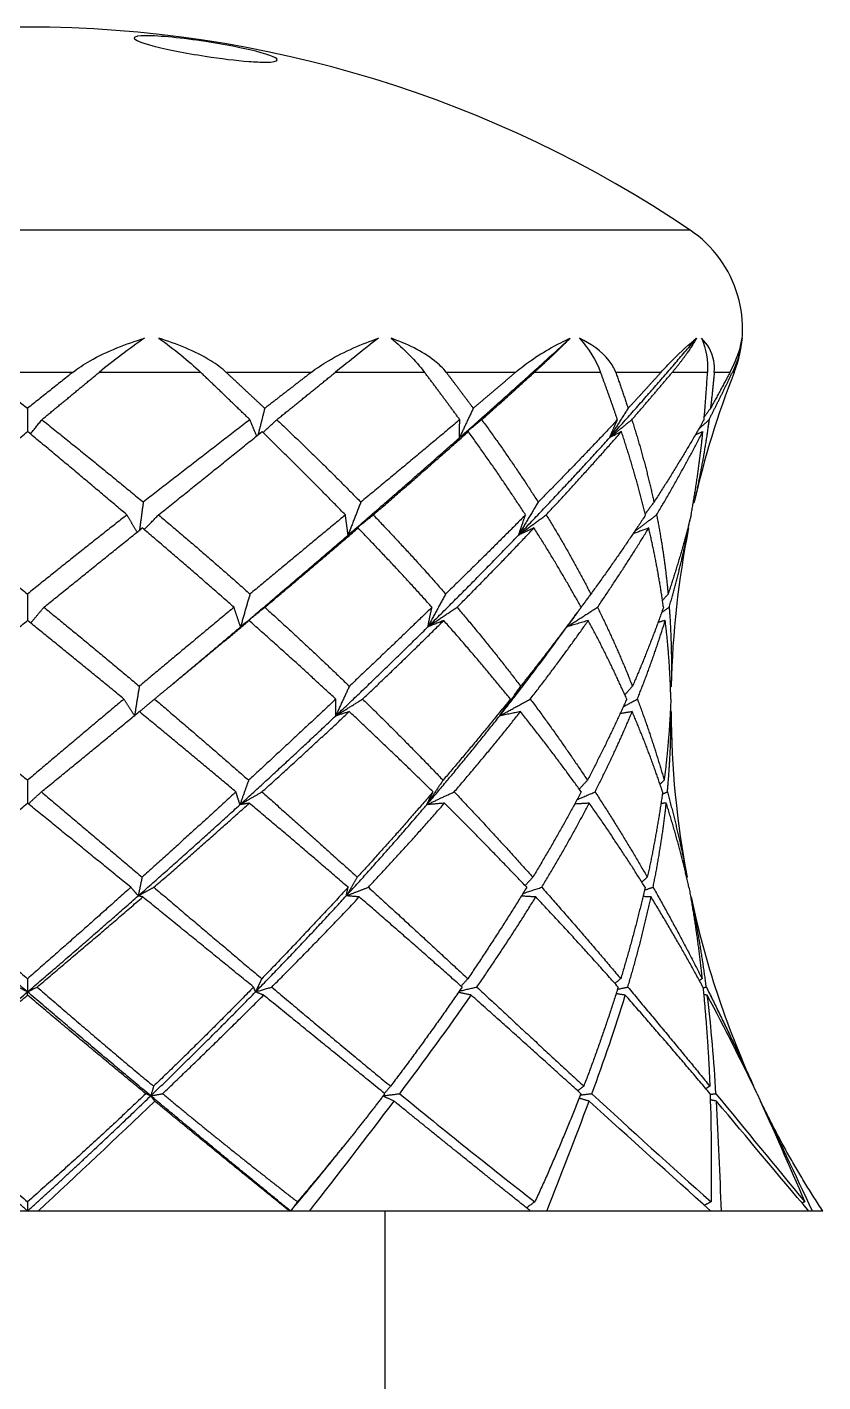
# Model space of a CAD drawing. Extents: x 20 to 191, y 30 to 285.
# Drawn here: x 54.4 to 87.8, y 86.5 to 143.3 of the extents above; entities that cross this region are included whole.
import ezdxf

# ---------------------------------------------------------------- set-up
doc = ezdxf.new("R2010")
doc.units = 0
doc.layers.add('View001', color=7, linetype='CONTINUOUS')

msp = doc.modelspace()

# ---------------------------------------------------------------- linework, layer by layer
at = {"layer": 'View001'}
for p, q in [((54.3792, 93.6911), (53.9309, 93.6911)), ((54.8275, 93.6911), (54.3792, 93.6911)), ((65.4224, 93.6911), (65.3713, 93.6911)), ((66.2139, 93.6911), (65.4224, 93.6911)), ((69.3792, 81.1911), (69.3792, 93.6911)), ((76.1728, 93.6911), (75.4859, 93.6911)), ((83.5031, 93.6911), (83.0548, 93.6911)), ((87.3206, 93.6911), (87.1649, 93.6911))]:
    msp.add_line(p, q, dxfattribs=at)
for start, end in [(90, 124.046), (55.9541, 90)]:
    msp.add_arc((54.3792, 93.6911), 49.6542, start, end, dxfattribs=at)
for points, degree, knots in [([(58.8592, 142.889), (58.8568, 142.814), (59.143, 142.696), (59.6351, 142.566), (60.1889, 142.418), (61.0024, 142.255), (61.8355, 142.126), (62.4834, 142.025), (63.1384, 141.946), (63.6644, 141.905), (63.9336, 141.885), (64.1625, 141.874), (64.3513, 141.874), (64.6824, 141.874), (64.8605, 141.908), (64.8592, 141.969)], 3, [0.500558, 0.500558, 0.500558, 0.500558, 0.61794, 0.61794, 0.61794, 0.750975, 0.750975, 0.750975, 0.854609, 0.854609, 0.854609, 0.907137, 0.907137, 0.907137, 1, 1, 1, 1]), ([(64.8592, 141.969), (64.8637, 142.063), (64.4184, 142.225), (63.702, 142.391), (63.1813, 142.513), (62.5223, 142.637), (61.8545, 142.739), (60.8793, 142.888), (59.9079, 142.983), (59.3671, 142.982), (59.0374, 142.982), (58.8581, 142.95), (58.8592, 142.889)], 3, [0, 0, 0, 0, 0.145486, 0.145486, 0.145486, 0.251967, 0.251967, 0.251967, 0.407132, 0.407132, 0.407132, 0.500558, 0.500558, 0.500558, 0.500558]), ([(82.1785, 134.834), (81.4815, 134.834), (79.4255, 134.834), (76.1136, 134.834), (71.7118, 134.834), (66.4409, 134.834), (60.5651, 134.834), (54.3792, 134.834), (48.1933, 134.834), (42.3176, 134.834), (37.0466, 134.834), (32.6449, 134.834), (29.3329, 134.834), (27.2769, 134.834), (26.5799, 134.834)], 1, [1.5708, 1.5708, 1.7952, 2.0196, 2.24399, 2.46839, 2.69279, 2.91719, 3.14159, 3.36599, 3.59039, 3.81479, 4.03919, 4.26359, 4.48799, 4.71239, 4.71239]), ([(84.0329, 128.863), (84.4349, 129.879), (84.4887, 131.028), (84.1833, 132.077), (83.8649, 133.193), (83.142, 134.187), (82.1785, 134.834)], 3, [0, 0, 0, 0, 0.485005, 0.485005, 0.485005, 1, 1, 1, 1]), ([(56.273, 128.863), (56.4979, 129.039), (56.7413, 129.201), (57.0032, 129.348), (57.7299, 129.757), (58.5176, 130.059), (59.2882, 130.3)], 3, [0, 0, 0, 0, 0.263819, 0.263819, 0.263819, 1, 1, 1, 1]), ([(62.7211, 128.863), (62.5283, 129.039), (62.3119, 129.201), (62.0717, 129.348), (61.4056, 129.757), (60.6443, 130.059), (59.8833, 130.3)], 3, [0, 0, 0, 0, 0.263819, 0.263819, 0.263819, 1, 1, 1, 1]), ([(66.2803, 128.863), (66.5102, 129.039), (66.7511, 129.201), (67.0031, 129.348), (67.7029, 129.757), (68.4219, 130.059), (69.1091, 130.3)], 3, [0, 0, 0, 0, 0.263819, 0.263819, 0.263819, 1, 1, 1, 1]), ([(71.9506, 128.863), (71.8133, 129.039), (71.6498, 129.201), (71.4603, 129.348), (70.9352, 129.757), (70.2921, 130.059), (69.6325, 130.3)], 3, [0, 0, 0, 0, 0.263819, 0.263819, 0.263819, 1, 1, 1, 1]), ([(74.8521, 128.863), (75.0593, 129.039), (75.2687, 129.201), (75.4804, 129.348), (76.0688, 129.757), (76.6325, 130.059), (77.1534, 130.3)], 3, [0, 0, 0, 0, 0.263819, 0.263819, 0.263819, 1, 1, 1, 1]), ([(79.0607, 128.863), (78.9954, 129.039), (78.9047, 129.201), (78.7886, 129.348), (78.4679, 129.757), (78.0206, 130.059), (77.5419, 130.3)], 3, [0, 0, 0, 0, 0.263819, 0.263819, 0.263819, 1, 1, 1, 1]), ([(80.9545, 128.863), (81.114, 129.039), (81.2667, 129.201), (81.4126, 129.348), (81.8186, 129.757), (82.159, 130.059), (82.4508, 130.3)], 3, [0, 0, 0, 0, 0.263819, 0.263819, 0.263819, 1, 1, 1, 1]), ([(83.1939, 128.863), (83.2084, 129.039), (83.2014, 129.201), (83.1729, 129.348), (83.0952, 129.757), (82.8976, 130.059), (82.6575, 130.3)], 3, [0, 0, 0, 0, 0.263819, 0.263819, 0.263819, 1, 1, 1, 1]), ([(75.4859, 93.6911), (75.1857, 93.6911), (74.8854, 93.6911), (74.5798, 93.6911), (74.2741, 93.6911), (73.9632, 93.6911), (73.6522, 93.6911), (73.3362, 93.6911), (73.0201, 93.6911), (72.6991, 93.6911), (72.3782, 93.6911), (72.0524, 93.6911), (71.7267, 93.6911), (71.3963, 93.6911), (71.066, 93.6911), (70.7312, 93.6911), (70.3964, 93.6911), (70.0574, 93.6911), (69.7184, 93.6911), (69.3754, 93.6911), (69.0323, 93.6911), (68.3405, 93.6911), (67.6371, 93.6911), (66.9307, 93.6911), (66.2139, 93.6911)], 2, [2.45689, 2.45689, 2.45689, 2.47991, 2.47991, 2.50292, 2.50292, 2.52594, 2.52594, 2.54895, 2.54895, 2.57197, 2.57197, 2.59498, 2.59498, 2.61799, 2.61799, 2.64101, 2.64101, 2.66402, 2.66402, 2.68704, 2.68704, 2.73307, 2.73307, 2.77909, 2.77909, 2.77909]), ([(83.0548, 93.6911), (82.6543, 93.6911), (82.2388, 93.6911), (81.8086, 93.6911), (81.3638, 93.6911), (80.9048, 93.6911), (80.4317, 93.6911), (79.9448, 93.6911), (79.4444, 93.6911), (78.9307, 93.6911), (78.404, 93.6911), (77.8645, 93.6911), (77.3127, 93.6911), (76.7486, 93.6911), (76.1728, 93.6911)], 1, [2.10783, 2.10783, 2.13084, 2.15386, 2.17687, 2.19989, 2.2229, 2.24591, 2.26893, 2.29194, 2.31496, 2.33797, 2.36099, 2.384, 2.40701, 2.43003, 2.43003]), ([(87.1649, 93.6911), (87.0127, 93.6911), (86.8432, 93.6911), (86.6566, 93.6911), (86.4528, 93.6911), (86.232, 93.6911), (85.9944, 93.6911), (85.7401, 93.6911), (85.4691, 93.6911), (85.1816, 93.6911), (84.8779, 93.6911), (84.558, 93.6911), (84.2221, 93.6911), (83.8704, 93.6911), (83.5031, 93.6911)], 1, [1.75876, 1.75876, 1.78178, 1.80479, 1.82781, 1.85082, 1.87383, 1.89685, 1.91986, 1.94288, 1.96589, 1.9889, 2.01192, 2.03493, 2.05795, 2.08096, 2.08096])]:
    msp.add_open_spline(points, degree=degree, knots=knots, dxfattribs=at)
for points, degree in [([(59.2882, 130.3), (58.6387, 129.847), (57.99, 129.364), (57.3817, 128.863)], 3), ([(59.8833, 130.3), (60.5181, 129.847), (61.1227, 129.364), (61.6479, 128.863)], 3), ([(69.1091, 130.3), (68.5233, 129.847), (67.9087, 129.364), (67.2906, 128.863)], 3), ([(69.6325, 130.3), (70.176, 129.847), (70.6635, 129.364), (71.0423, 128.863)], 3), ([(72.5062, 126.126), (74.8655, 128.212), (77.1534, 130.3)], 2), ([(77.1534, 130.3), (76.4741, 129.617), (75.6423, 128.863)], 2), ([(77.5419, 130.3), (77.9286, 129.847), (78.2403, 129.364), (78.4269, 128.863)], 3), ([(78.8017, 126.126), (80.6914, 128.212), (82.4508, 130.3)], 2), ([(82.4508, 130.3), (82.0593, 129.617), (81.4293, 128.863)], 2), ([(82.34, 130.208), (82.3601, 130.225)], 1), ([(82.6575, 130.3), (82.8408, 129.847), (82.939, 129.364), (82.911, 128.863)], 3), ([(83.8516, 128.863), (84.2024, 129.534), (84.3232, 129.972), (84.3624, 130.3)], 3), ([(84.3624, 130.3), (84.3201, 129.847), (84.193, 129.364), (83.9537, 128.863)], 3), ([(52.4854, 128.863), (54.3792, 127.357)], 1), ([(56.273, 128.863), (52.4854, 128.863)], 1), ([(56.273, 128.863), (54.3792, 127.357)], 1), ([(54.9798, 126.879), (56.1773, 127.87), (57.3817, 128.863)], 2), ([(61.6479, 128.863), (59.5422, 128.863), (57.3817, 128.863)], 2), ([(63.7096, 126.879), (62.6877, 127.87), (61.6479, 128.863)], 2), ([(62.7211, 128.863), (63.5309, 128.108), (64.3314, 127.357)], 2), ([(66.2803, 128.863), (64.5419, 128.863), (62.7211, 128.863)], 2), ([(66.2803, 128.863), (65.309, 128.108), (64.3314, 127.357)], 2), ([(64.8383, 126.879), (66.067, 127.87), (67.2906, 128.863)], 2), ([(71.0423, 128.863), (69.2453, 128.863), (67.2906, 128.863)], 2), ([(72.5152, 126.879), (71.7922, 127.87), (71.0423, 128.863)], 2), ([(71.9506, 128.863), (72.5249, 128.108), (73.0832, 127.357)], 2), ([(74.8521, 128.863), (73.4788, 128.863), (71.9506, 128.863)], 2), ([(74.8521, 128.863), (73.9744, 128.108), (73.0832, 127.357)], 2), ([(73.4353, 126.879), (74.5469, 127.87), (75.6423, 128.863)], 2), ([(78.4269, 128.863), (77.1554, 128.863), (75.6423, 128.863)], 2), ([(79.1333, 126.879), (78.7963, 127.87), (78.4269, 128.863)], 2), ([(79.0607, 128.863), (79.3303, 128.108), (79.579, 127.357)], 2), ([(80.9545, 128.863), (80.112, 128.863), (79.0607, 128.863)], 2), ([(80.9545, 128.863), (80.2764, 128.108), (79.579, 127.357)], 2), ([(79.7339, 126.879), (80.5944, 127.87), (81.4293, 128.863)], 2), ([(82.911, 128.863), (82.3183, 128.863), (81.4293, 128.863)], 2), ([(84.0329, 128.863), (83.338, 127.094), (82.775, 125.274), (82.35, 123.422)], 3), ([(82.7657, 126.879), (82.8554, 127.87), (82.911, 128.863)], 2), ([(82.9743, 126.879), (83.4799, 127.87), (83.9537, 128.863)], 2), ([(83.1939, 128.863), (83.1261, 128.108), (83.0353, 127.357)], 2), ([(83.8516, 128.863), (83.4547, 128.108), (83.0353, 127.357)], 2), ([(83.8516, 128.863), (83.6415, 128.863), (83.1939, 128.863)], 2), ([(84.0329, 128.863), (84.0327, 128.863), (83.9537, 128.863)], 2), ([(54.3792, 127.357), (54.3792, 126.381)], 1), ([(64.3314, 127.357), (64.1912, 126.803), (64.054, 126.246)], 2), ([(73.0832, 127.357), (72.7913, 126.743), (72.5062, 126.126)], 2), ([(79.579, 127.357), (79.1858, 126.743), (78.8017, 126.126)], 2), ([(83.0353, 127.357), (82.7767, 127)], 1), ([(54.5018, 126.279), (54.9798, 126.879)], 1), ([(54.9798, 126.879), (57.1454, 125.157), (59.2363, 123.422)], 2), ([(63.7096, 126.879), (61.465, 125.157), (59.2363, 123.422)], 2), ([(63.9939, 126.198), (63.8491, 126.539), (63.7096, 126.879)], 2), ([(64.2593, 126.343), (64.8383, 126.879)], 1), ([(64.8383, 126.879), (66.6637, 125.157), (68.3646, 123.422)], 2), ([(72.5152, 126.879), (70.4623, 125.157), (68.3646, 123.422)], 2), ([(72.5062, 126.126), (72.5065, 126.503), (72.5152, 126.879)], 2), ([(72.5062, 126.126), (73.4353, 126.879)], 1), ([(73.4353, 126.879), (74.7004, 125.157), (75.8061, 123.422)], 2), ([(79.1333, 126.879), (77.5198, 125.157), (75.8061, 123.422)], 2), ([(78.8017, 126.126), (78.9629, 126.503), (79.1333, 126.879)], 2), ([(78.8017, 126.126), (79.265, 126.503), (79.7339, 126.879)], 2), ([(79.7339, 126.879), (80.286, 125.157), (80.6632, 123.422)], 2), ([(82.7657, 126.879), (81.7862, 125.157), (80.6632, 123.422)], 2), ([(82.9743, 126.879), (82.7468, 125.157), (82.35, 123.422)], 2), ([(82.5382, 126.482), (82.9743, 126.879)], 1), ([(82.9743, 126.879), (82.9506, 126.704)], 1), ([(50.2071, 122.887), (52.2718, 124.634), (54.3792, 126.381)], 2), ([(58.5513, 122.887), (56.4867, 124.634), (54.3792, 126.381)], 2), ([(59.8772, 122.887), (62.0531, 124.634), (64.2211, 126.381)], 2), ([(67.7181, 122.887), (66.0138, 124.634), (64.2211, 126.381)], 2), ([(68.8841, 122.887), (70.9088, 124.634), (72.8759, 126.381)], 2), ([(72.8759, 126.381), (72.5062, 126.126)], 1), ([(75.2761, 122.887), (74.1377, 124.634), (72.8759, 126.381)], 2), ([(76.1415, 122.887), (77.7709, 124.634), (79.2997, 126.381)], 2), ([(79.2997, 126.381), (78.8017, 126.126)], 1), ([(80.3136, 122.887), (79.8783, 124.634), (79.2997, 126.381)], 2), ([(80.7741, 122.887), (81.8115, 124.634), (82.7178, 126.381)], 2), ([(82.223, 122.887), (82.5434, 124.634), (82.7178, 126.381)], 2), ([(82.7178, 126.381), (82.3953, 126.236)], 1), ([(82.9489, 126.692), (82.9243, 126.516)], 1), ([(67.8288, 122.042), (70.1957, 124.083), (72.5062, 126.126)], 2), ([(74.9852, 122.042), (76.951, 124.083), (78.8017, 126.126)], 2), ([(59.2363, 123.422), (59.1556, 122.835), (59.0769, 122.243)], 2), ([(68.3646, 123.422), (68.0929, 122.735), (67.8288, 122.042)], 2), ([(75.8061, 123.422), (75.3897, 122.735), (74.9852, 122.042)], 2), ([(80.6632, 123.422), (80.3021, 122.933)], 1), ([(82.35, 123.422), (82.3095, 123.371)], 1), ([(50.2071, 122.887), (52.3145, 121.237), (54.3792, 119.569)], 2), ([(58.5513, 122.887), (56.4439, 121.237), (54.3792, 119.569)], 2), ([(58.978, 122.164), (58.7627, 122.527), (58.5513, 122.887)], 2), ([(59.2747, 122.272), (59.8772, 122.887)], 1), ([(59.8772, 122.887), (61.8441, 121.237), (63.7135, 119.569)], 2), ([(67.7181, 122.887), (65.7245, 121.237), (63.7135, 119.569)], 2), ([(67.8288, 122.042), (67.7692, 122.467), (67.7181, 122.887)], 2), ([(67.8288, 122.042), (68.3552, 122.467), (68.8841, 122.887)], 2), ([(68.8841, 122.887), (70.4734, 121.237), (71.9219, 119.569)], 2), ([(75.2761, 122.887), (73.6367, 121.237), (71.9219, 119.569)], 2), ([(74.9852, 122.042), (75.1253, 122.467), (75.2761, 122.887)], 2), ([(74.9852, 122.042), (75.5602, 122.467), (76.1415, 122.887)], 2), ([(76.1415, 122.887), (77.1615, 121.237), (78.0144, 119.569)], 2), ([(80.3136, 122.887), (79.2262, 121.237), (78.0144, 119.569)], 2), ([(79.8497, 122.19), (80.3087, 122.54), (80.7741, 122.887)], 2), ([(80.7741, 122.887), (81.1017, 121.237), (81.2561, 119.569)], 2), ([(82.223, 122.887), (81.8188, 121.237), (81.2561, 119.569)], 2), ([(82.223, 122.887), (82.0939, 122.375)], 1), ([(55.0659, 119.013), (57.1274, 120.678), (59.196, 122.339)], 2), ([(63.043, 119.013), (61.15, 120.678), (59.196, 122.339)], 2), ([(64.3336, 119.013), (66.3148, 120.678), (68.2486, 122.339)], 2), ([(68.2486, 122.339), (67.8288, 122.042)], 1), ([(71.3486, 119.013), (69.8522, 120.678), (68.2486, 122.339)], 2), ([(72.4006, 119.013), (74.0626, 120.678), (75.6283, 122.339)], 2), ([(75.6283, 122.339), (74.9852, 122.042)], 1), ([(77.6073, 119.013), (76.6882, 120.678), (75.6283, 122.339)], 2), ([(78.294, 119.013), (79.4364, 120.678), (80.4451, 122.339)], 2), ([(80.4451, 122.339), (79.7822, 122.09)], 1), ([(81.0644, 119.013), (80.8334, 120.678), (80.4451, 122.339)], 2), ([(81.3029, 119.013), (81.7878, 120.678), (82.1179, 122.339)], 2), ([(82.1179, 122.339), (81.6823, 120.153), (81.438, 117.93), (81.3886, 115.701)], 3), ([(82.1179, 122.339), (82.0814, 122.326)], 1), ([(63.3177, 118.191), (65.5932, 120.115), (67.8288, 122.042)], 2), ([(71.1781, 118.191), (73.1285, 120.115), (74.9852, 122.042)], 2), ([(54.3792, 119.569), (54.3792, 119.016), (54.3792, 118.458)], 2), ([(63.7135, 119.569), (63.5124, 118.884), (63.3177, 118.191)], 2), ([(71.9219, 119.569), (71.5441, 118.884), (71.1781, 118.191)], 2), ([(78.0144, 119.569), (77.6062, 119.015)], 1), ([(81.2561, 119.569), (81.0245, 119.294)], 1), ([(54.5118, 118.35), (54.7897, 118.684), (55.0659, 119.013)], 2), ([(55.0659, 119.013), (57.0946, 117.364), (59.0693, 115.701)], 2), ([(63.043, 119.013), (61.0573, 117.364), (59.0693, 115.701)], 2), ([(63.3177, 118.191), (63.1771, 118.605), (63.043, 119.013)], 2), ([(63.3177, 118.191), (63.8249, 118.605), (64.3336, 119.013)], 2), ([(64.3336, 119.013), (66.1605, 117.364), (67.8839, 115.701)], 2), ([(71.3486, 119.013), (69.6452, 117.364), (67.8839, 115.701)], 2), ([(71.1781, 118.191), (71.2586, 118.605), (71.3486, 119.013)], 2), ([(71.1781, 118.191), (71.7866, 118.605), (72.4006, 119.013)], 2), ([(72.4006, 119.013), (73.8054, 117.364), (75.0696, 115.701)], 2), ([(77.4606, 118.814), (76.312, 117.264), (75.0696, 115.701)], 2), ([(77.0123, 118.191), (77.6487, 118.605), (78.294, 119.013)], 2), ([(77.0123, 118.191), (77.2205, 118.487), (77.4345, 118.779)], 2), ([(77.4196, 118.758), (77.4059, 118.739)], 1), ([(77.4345, 118.779), (77.4606, 118.814)], 1), ([(77.6073, 119.013), (77.4606, 118.814)], 1), ([(78.294, 119.013), (79.1072, 117.364), (79.7598, 115.701)], 2), ([(81.0644, 119.013), (80.4834, 117.364), (79.7598, 115.701)], 2), ([(80.9881, 118.797), (81.3029, 119.013)], 1), ([(81.3029, 119.013), (81.3184, 118.798)], 1), ([(81.3029, 119.013), (81.4264, 117.364), (81.3886, 115.701)], 2), ([(50.3323, 115.163), (52.3443, 116.812), (54.3792, 118.458)], 2), ([(58.4261, 115.163), (56.4142, 116.812), (54.3792, 118.458)], 2), ([(60.3876, 115.725), (61.8591, 116.957), (63.3177, 118.191)], 2), ([(60.4574, 115.783), (62.0763, 117.121), (63.6719, 118.458)], 2), ([(63.6719, 118.458), (63.3177, 118.191)], 1), ([(67.3127, 115.163), (65.531, 116.812), (63.6719, 118.458)], 2), ([(67.3098, 114.457), (69.2839, 116.322), (71.1781, 118.191)], 2), ([(68.4391, 115.163), (70.185, 116.812), (71.8438, 118.458)], 2), ([(71.8438, 118.458), (71.1781, 118.191)], 1), ([(74.6393, 115.163), (73.3027, 116.812), (71.8438, 118.458)], 2), ([(74.1901, 114.457), (75.6623, 116.322), (77.0123, 118.191)], 2), ([(75.4754, 115.163), (76.7571, 116.812), (77.9092, 118.458)], 2), ([(77.4059, 118.739), (77.0123, 118.191)], 1), ([(77.0123, 118.191), (77.3711, 118.691)], 1), ([(77.9092, 118.458), (77.0123, 118.191)], 1), ([(77.3711, 118.691), (77.4059, 118.739)], 1), ([(79.5223, 115.163), (78.792, 116.812), (77.9092, 118.458)], 2), ([(79.9672, 115.163), (80.6301, 116.812), (81.1365, 118.458)], 2), ([(81.1365, 118.458), (80.8364, 118.38)], 1), ([(81.3726, 115.163), (81.3368, 116.812), (81.1365, 118.458)], 2), ([(81.3946, 116.912), (81.3957, 116.821)], 1), ([(59.0693, 115.701), (58.9696, 115.093), (58.8729, 114.476)], 2), ([(59.707, 115.163), (60.4574, 115.783)], 1), ([(67.8839, 115.701), (67.5924, 115.083), (67.3098, 114.457)], 2), ([(75.0696, 115.701), (74.623, 115.083), (74.1901, 114.457)], 2), ([(79.7598, 115.701), (79.4428, 115.342)], 1), ([(81.3886, 115.701), (81.3578, 115.669)], 1), ([(50.3323, 115.163), (52.3587, 113.466), (54.3792, 111.76)], 2), ([(58.4261, 115.163), (56.3997, 113.466), (54.3792, 111.76)], 2), ([(58.8631, 114.468), (58.643, 114.819), (58.4261, 115.163)], 2), ([(59.0745, 114.631), (59.3907, 114.899), (59.707, 115.163)], 2), ([(59.707, 115.163), (61.7111, 113.466), (63.6565, 111.76)], 2), ([(67.3127, 115.163), (65.5083, 113.466), (63.6565, 111.76)], 2), ([(67.3098, 114.457), (67.3081, 114.814), (67.3127, 115.163)], 2), ([(67.3098, 114.457), (67.8727, 114.814), (68.4391, 115.163)], 2), ([(68.4391, 115.163), (70.1791, 113.466), (71.8148, 111.76)], 2), ([(74.6393, 115.163), (73.2747, 113.466), (71.8148, 111.76)], 2), ([(74.1901, 114.457), (74.4103, 114.814), (74.6393, 115.163)], 2), ([(74.1901, 114.457), (74.8294, 114.814), (75.4754, 115.163)], 2), ([(75.4754, 115.163), (76.7414, 113.466), (77.8701, 111.76)], 2), ([(79.5223, 115.163), (78.7619, 113.466), (77.8701, 111.76)], 2), ([(79.3777, 114.842), (79.9672, 115.163)], 1), ([(79.9672, 115.163), (80.6066, 113.466), (81.0921, 111.76)], 2), ([(81.3726, 115.163), (81.3083, 113.466), (81.0921, 111.76)], 2), ([(54.959, 111.27), (57.0233, 112.954), (59.0678, 114.636)], 2), ([(63.1242, 111.27), (61.1154, 112.954), (59.0678, 114.636)], 2), ([(63.2934, 110.733), (65.3372, 112.593), (67.3098, 114.457)], 2), ([(64.2138, 111.27), (66.0847, 112.954), (67.8795, 114.636)], 2), ([(67.8795, 114.636), (67.3098, 114.457)], 1), ([(71.3942, 111.27), (69.6833, 112.954), (67.8795, 114.636)], 2), ([(71.1325, 110.733), (72.719, 112.593), (74.1901, 114.457)], 2), ([(72.2825, 111.27), (73.7342, 112.954), (75.0629, 114.636)], 2), ([(75.0629, 114.636), (74.1901, 114.457)], 1), ([(77.6119, 111.27), (76.4052, 112.954), (75.0629, 114.636)], 2), ([(78.1917, 111.27), (79.0493, 112.954), (79.7515, 114.636)], 2), ([(79.7515, 114.636), (79.2445, 114.552)], 1), ([(81.0275, 111.27), (80.4705, 112.954), (79.7515, 114.636)], 2), ([(81.2288, 111.27), (81.3887, 112.954), (81.3798, 114.636)], 2), ([(81.3798, 114.636), (81.349, 114.631)], 1), ([(81.3798, 114.636), (81.3928, 112.307), (81.6188, 109.979), (82.0542, 107.691)], 3), ([(54.3792, 111.76), (54.3792, 111.282), (54.3792, 110.797)], 2), ([(63.6565, 111.76), (63.4724, 111.25), (63.2934, 110.733)], 2), ([(71.8148, 111.76), (71.4689, 111.25), (71.1325, 110.733)], 2), ([(77.8701, 111.76), (77.5297, 111.385)], 1), ([(81.0921, 111.76), (80.9191, 111.593)], 1), ([(81.239, 111.38), (81.2531, 111.539)], 1), ([(81.2537, 111.545), (81.2543, 111.552)], 1), ([(54.4162, 110.767), (54.688, 111.022), (54.959, 111.27)], 2), ([(54.959, 111.27), (57.0754, 109.482), (59.1849, 107.691)], 2), ([(63.1242, 111.27), (61.1768, 109.482), (59.1849, 107.691)], 2), ([(63.2934, 110.733), (63.2072, 111.005), (63.1242, 111.27)], 2), ([(63.2934, 110.733), (63.7529, 111.005), (64.2138, 111.27)], 2), ([(64.2138, 111.27), (66.244, 109.482), (68.2167, 107.691)], 2), ([(71.3942, 111.27), (69.8508, 109.482), (68.2167, 107.691)], 2), ([(71.1325, 110.733), (71.2607, 111.005), (71.3942, 111.27)], 2), ([(71.1325, 110.733), (71.7056, 111.005), (72.2825, 111.27)], 2), ([(72.2825, 111.27), (73.9815, 109.482), (75.5795, 107.691)], 2), ([(77.6119, 111.27), (76.6586, 109.482), (75.5795, 107.691)], 2), ([(77.4382, 110.946), (78.1917, 111.27)], 1), ([(78.1917, 111.27), (79.3547, 109.482), (80.3852, 107.691)], 2), ([(81.0275, 111.27), (80.7792, 109.482), (80.3852, 107.691)], 2), ([(81.0141, 111.174), (81.2288, 111.27)], 1), ([(81.2288, 111.27), (81.7155, 109.482), (82.0542, 107.691)], 2), ([(50.0433, 107.27), (52.2141, 109.033), (54.3792, 110.797)], 2), ([(58.7151, 107.27), (56.5443, 109.033), (54.3792, 110.797)], 2), ([(59.0248, 106.912), (61.192, 108.82), (63.2934, 110.733)], 2), ([(59.6819, 107.27), (61.7165, 109.033), (63.6873, 110.797)], 2), ([(63.6873, 110.797), (63.2934, 110.733)], 1), ([(67.8308, 107.27), (65.7856, 109.033), (63.6873, 110.797)], 2), ([(67.7556, 106.912), (69.5013, 108.82), (71.1325, 110.733)], 2), ([(68.681, 107.27), (70.3339, 109.033), (71.8727, 110.797)], 2), ([(71.8727, 110.797), (71.1325, 110.733)], 1), ([(75.324, 107.27), (73.651, 109.033), (71.8727, 110.797)], 2), ([(75.955, 107.27), (77.027, 109.033), (77.9482, 110.797)], 2), ([(77.9482, 110.797), (77.3364, 110.758)], 1), ([(80.2909, 107.27), (79.1921, 109.033), (77.9482, 110.797)], 2), ([(80.6267, 107.27), (80.9883, 109.033), (81.1809, 110.797)], 2), ([(81.1809, 110.797), (80.9576, 110.785)], 1), ([(82.1325, 107.27), (81.7403, 109.033), (81.1809, 110.797)], 2), ([(59.1849, 107.691), (59.1039, 107.305), (59.0248, 106.912)], 2), ([(68.2167, 107.691), (67.9835, 107.305), (67.7556, 106.912)], 2), ([(75.5795, 107.691), (75.2574, 107.34)], 1), ([(80.3852, 107.691), (80.1548, 107.487)], 1), ([(82.0542, 107.691), (82.0391, 107.679)], 1), ([(82.0404, 107.673), (82.0391, 107.679)], 1), ([(54.3792, 102.883), (52.0252, 104.895), (49.7337, 106.912)], 2), ([(50.0433, 107.27), (52.1854, 105.349), (54.3792, 103.437)], 2), ([(58.7151, 107.27), (56.573, 105.349), (54.3792, 103.437)], 2), ([(54.3792, 102.883), (56.7332, 104.895), (59.0248, 106.912)], 2), ([(54.7837, 103.085), (57.0242, 104.973), (59.2139, 106.865)], 2), ([(59.0248, 106.912), (58.8694, 107.093), (58.7151, 107.27)], 2), ([(59.0248, 106.912), (59.3532, 107.093), (59.6819, 107.27)], 2), ([(59.2139, 106.865), (59.0248, 106.912)], 1), ([(63.8659, 103.085), (61.5425, 104.973), (59.2139, 106.865)], 2), ([(59.6819, 107.27), (61.9441, 105.349), (64.2088, 103.437)], 2), ([(63.9451, 102.883), (65.9097, 104.895), (67.7556, 106.912)], 2), ([(67.8308, 107.27), (66.0672, 105.349), (64.2088, 103.437)], 2), ([(64.6262, 103.085), (66.5135, 104.973), (68.3001, 106.865)], 2), ([(67.7556, 106.912), (67.792, 107.093), (67.8308, 107.27)], 2), ([(67.7556, 106.912), (68.2175, 107.093), (68.681, 107.27)], 2), ([(68.3001, 106.865), (67.7556, 106.912)], 1), ([(72.6129, 103.085), (70.4868, 104.973), (68.3001, 106.865)], 2), ([(68.681, 107.27), (70.7904, 105.349), (72.8528, 103.437)], 2), ([(75.324, 107.27), (74.1515, 105.349), (72.8528, 103.437)], 2), ([(73.2326, 103.085), (74.5392, 104.973), (75.7072, 106.865)], 2), ([(75.7072, 106.865), (75.0967, 106.899)], 1), ([(75.1647, 107.01), (75.955, 107.27)], 1), ([(79.1606, 103.085), (77.4883, 104.973), (75.7072, 106.865)], 2), ([(75.955, 107.27), (77.6572, 105.349), (79.2686, 103.437)], 2), ([(80.2909, 107.27), (79.8511, 105.349), (79.2686, 103.437)], 2), ([(79.5651, 103.085), (80.1333, 104.973), (80.5419, 106.865)], 2), ([(80.5419, 106.865), (80.2005, 106.88)], 1), ([(80.2644, 107.154), (80.6267, 107.27)], 1), ([(82.7194, 103.085), (81.7025, 104.973), (80.5419, 106.865)], 2), ([(80.6267, 107.27), (81.7164, 105.349), (82.6824, 103.437)], 2), ([(82.1325, 107.27), (82.1295, 107.283)], 1), ([(82.1325, 107.27), (82.4783, 105.349), (82.6824, 103.437)], 2), ([(82.221, 106.865), (82.2042, 106.865)], 1), ([(82.8598, 103.085), (82.6211, 104.973), (82.221, 106.865)], 2), ([(82.221, 106.865), (82.8028, 104.134), (83.6844, 101.467), (84.8451, 98.9278)], 3), ([(54.3792, 103.437), (54.3792, 103.162), (54.3792, 102.883)], 2), ([(64.2088, 103.437), (64.0758, 103.162), (63.9451, 102.883)], 2), ([(72.8528, 103.437), (72.57, 103.123)], 1), ([(79.2686, 103.437), (79.0254, 103.238)], 1), ([(82.6824, 103.437), (82.5717, 103.357)], 1), ([(49.2078, 98.5227), (51.8231, 100.699), (54.3792, 102.883)], 2), ([(54.3792, 102.883), (53.9747, 103.085)], 1), ([(54.3792, 102.883), (54.7837, 103.085)], 1), ([(54.3792, 102.745), (54.3792, 102.883)], 1), ([(59.5506, 98.5227), (56.9353, 100.699), (54.3792, 102.883)], 2), ([(54.7837, 103.085), (57.1891, 100.994), (59.6696, 98.9278)], 2), ([(59.5506, 98.5227), (61.8118, 100.699), (63.9451, 102.883)], 2), ([(63.8659, 103.085), (61.8236, 100.994), (59.6696, 98.9278)], 2), ([(63.9451, 102.883), (63.8659, 103.085)], 1), ([(63.9451, 102.883), (64.6262, 103.085)], 1), ([(64.2852, 102.745), (63.9451, 102.883)], 1), ([(64.6262, 103.085), (67.1045, 100.994), (69.6121, 98.9278)], 2), ([(72.6129, 103.085), (71.18, 100.994), (69.6121, 98.9278)], 2), ([(72.9964, 102.745), (72.4589, 102.861)], 1), ([(72.4966, 102.916), (73.2326, 103.085)], 1), ([(73.2326, 103.085), (75.4851, 100.994), (77.7174, 98.9278)], 2), ([(79.1606, 103.085), (78.51, 100.994), (77.7174, 98.9278)], 2), ([(79.1327, 102.995), (79.5651, 103.085)], 1), ([(79.5651, 103.085), (81.3199, 100.994), (83.0078, 98.9278)], 2), ([(82.7194, 103.085), (82.9294, 100.994), (83.0078, 98.9278)], 2), ([(82.7223, 103.056), (82.8598, 103.085)], 1), ([(82.8598, 103.085), (83.9053, 100.994), (84.8451, 98.9278)], 2), ([(49.4183, 98.6129), (51.9181, 100.675), (54.3792, 102.745)], 2), ([(59.3401, 98.6129), (56.8403, 100.675), (54.3792, 102.745)], 2), ([(60.0489, 98.6129), (62.2062, 100.675), (64.2852, 102.745)], 2), ([(69.3722, 98.6129), (66.8315, 100.675), (64.2852, 102.745)], 2), ([(69.9955, 98.6129), (71.0285, 99.9871), (72.0358, 101.365), (72.9964, 102.745)], 3), ([(77.596, 98.6129), (75.3208, 100.675), (72.9964, 102.745)], 2), ([(78.0587, 98.6129), (78.5642, 99.9871), (79.0403, 101.365), (79.4621, 102.745)], 3), ([(79.4621, 102.745), (79.0735, 102.807)], 1), ([(83.0195, 98.6129), (81.2843, 100.675), (79.4621, 102.745)], 2), ([(82.9024, 102.745), (82.7511, 102.766)], 1), ([(83.2657, 98.6129), (83.1828, 99.9871), (83.0704, 101.365), (82.9024, 102.745)], 3), ([(84.9886, 98.6129), (84.3272, 99.9871), (83.6399, 101.365), (82.9024, 102.745)], 3), ([(82.9966, 102.812), (83.1019, 102.6)], 1), ([(83.1703, 102.462), (83.3781, 102.038)], 1), ([(83.3781, 102.038), (83.4454, 101.9)], 1), ([(83.4454, 101.9), (83.7161, 101.34)], 1), ([(83.7162, 101.34), (83.8102, 101.144)], 1), ([(83.8103, 101.144), (84.0706, 100.599), (84.324, 100.056)], 2), ([(59.6696, 98.9278), (59.5506, 98.5227)], 1), ([(69.6121, 98.9278), (69.3561, 98.626)], 1), ([(77.7174, 98.9278), (77.4632, 98.733)], 1), ([(83.0078, 98.9278), (82.8411, 98.8241)], 1), ([(84.8451, 98.9278), (84.8384, 98.9239)], 1), ([(54.3792, 93.6911), (51.723, 96.1017), (49.2078, 98.5227)], 2), ([(49.4183, 98.6129), (51.8243, 96.3157), (54.3792, 94.0808)], 2), ([(59.3401, 98.6129), (56.9341, 96.3157), (54.3792, 94.0808)], 2), ([(54.3792, 93.6911), (57.0354, 96.1017), (59.5506, 98.5227)], 2), ([(54.8275, 93.6911), (56.466, 95.2181), (58.1048, 96.7565), (59.7206, 98.2992)], 3), ([(59.5506, 98.5227), (59.3401, 98.6129)], 1), ([(59.5506, 98.5227), (60.0489, 98.6129)], 1), ([(59.7206, 98.2992), (59.5506, 98.5227)], 1), ([(65.4224, 93.6911), (62.4597, 96.1017), (59.5506, 98.5227)], 2), ([(65.3713, 93.6911), (62.5306, 95.9834), (59.7206, 98.2992)], 2), ([(60.0489, 98.6129), (62.8151, 96.3157), (65.7065, 94.0808)], 2), ([(66.2139, 93.6911), (67.4002, 95.2181), (68.5951, 96.7565), (69.7592, 98.2992)], 3), ([(69.3722, 98.6129), (68.5229, 97.5023), (67.6368, 96.404)], 2), ([(69.7592, 98.2992), (69.2944, 98.5113)], 1), ([(69.3067, 98.5273), (69.9955, 98.6129)], 1), ([(75.4859, 93.6911), (72.6108, 95.9834), (69.7592, 98.2992)], 2), ([(69.9955, 98.6129), (71.8605, 97.0835), (73.7451, 95.5687), (75.6675, 94.0808)], 3), ([(77.596, 98.6129), (76.7029, 96.3157), (75.6675, 94.0808)], 2), ([(76.1728, 93.6911), (76.7638, 95.2181), (77.3707, 96.7565), (77.9428, 98.2992)], 3), ([(77.9428, 98.2992), (77.5223, 98.4238)], 1), ([(77.5766, 98.5629), (78.0587, 98.6129)], 1), ([(83.0548, 93.6911), (81.3407, 95.2181), (79.6476, 96.7565), (77.9428, 98.2992)], 3), ([(78.0587, 98.6129), (79.7174, 97.0835), (81.3776, 95.5687), (83.0609, 94.0808)], 3), ([(83.0195, 98.6129), (83.0735, 97.0835), (83.0817, 95.5687), (83.0609, 94.0808)], 3), ([(83.0204, 98.5886), (83.2657, 98.6129)], 1), ([(83.2842, 98.2992), (83.028, 98.3609)], 1), ([(83.2657, 98.6129), (84.5182, 97.0835), (85.7537, 95.5687), (86.9948, 94.0808)], 3), ([(83.5031, 93.6911), (83.4275, 95.2181), (83.3732, 96.7565), (83.2842, 98.2992)], 3), ([(87.1649, 93.6911), (85.8628, 95.2181), (84.5848, 96.7565), (83.2842, 98.2992)], 3), ([(84.9886, 98.6129), (85.6837, 97.0835), (86.3455, 95.5687), (86.9948, 94.0808)], 3), ([(85.1202, 98.3227), (85.1298, 98.3013)], 1), ([(85.1392, 98.2992), (85.1298, 98.3013)], 1), ([(87.3206, 93.6911), (86.5876, 95.2181), (85.8787, 96.7565), (85.1392, 98.2992)], 3), ([(87.7527, 93.6911), (86.2865, 95.9047), (85.1392, 98.2992)], 2), ([(65.4224, 93.6911), (66.5603, 95.0433), (67.6327, 96.3988)], 2), ([(67.6368, 96.404), (66.692, 95.2329), (65.7065, 94.0808)], 2), ([(67.6327, 96.3988), (67.6368, 96.404)], 1), ([(54.3792, 94.0808), (54.3792, 93.8882), (54.3792, 93.6911)], 2), ([(65.7065, 94.0808), (65.5635, 93.8882), (65.4224, 93.6911)], 2), ([(75.6675, 94.0808), (75.3164, 93.8261)], 1), ([(83.0609, 94.0808), (82.784, 93.9325)], 1), ([(86.9948, 94.0808), (86.8793, 94.0266)], 1), ([(65.3713, 93.6911), (61.9862, 93.6911), (58.4118, 93.6911), (54.8275, 93.6911)], 3), ([(87.7527, 93.6911), (87.7514, 93.6911), (87.3206, 93.6911)], 2)]:
    msp.add_open_spline(points, degree=degree, dxfattribs=at)

doc.saveas('drawing.dxf')
